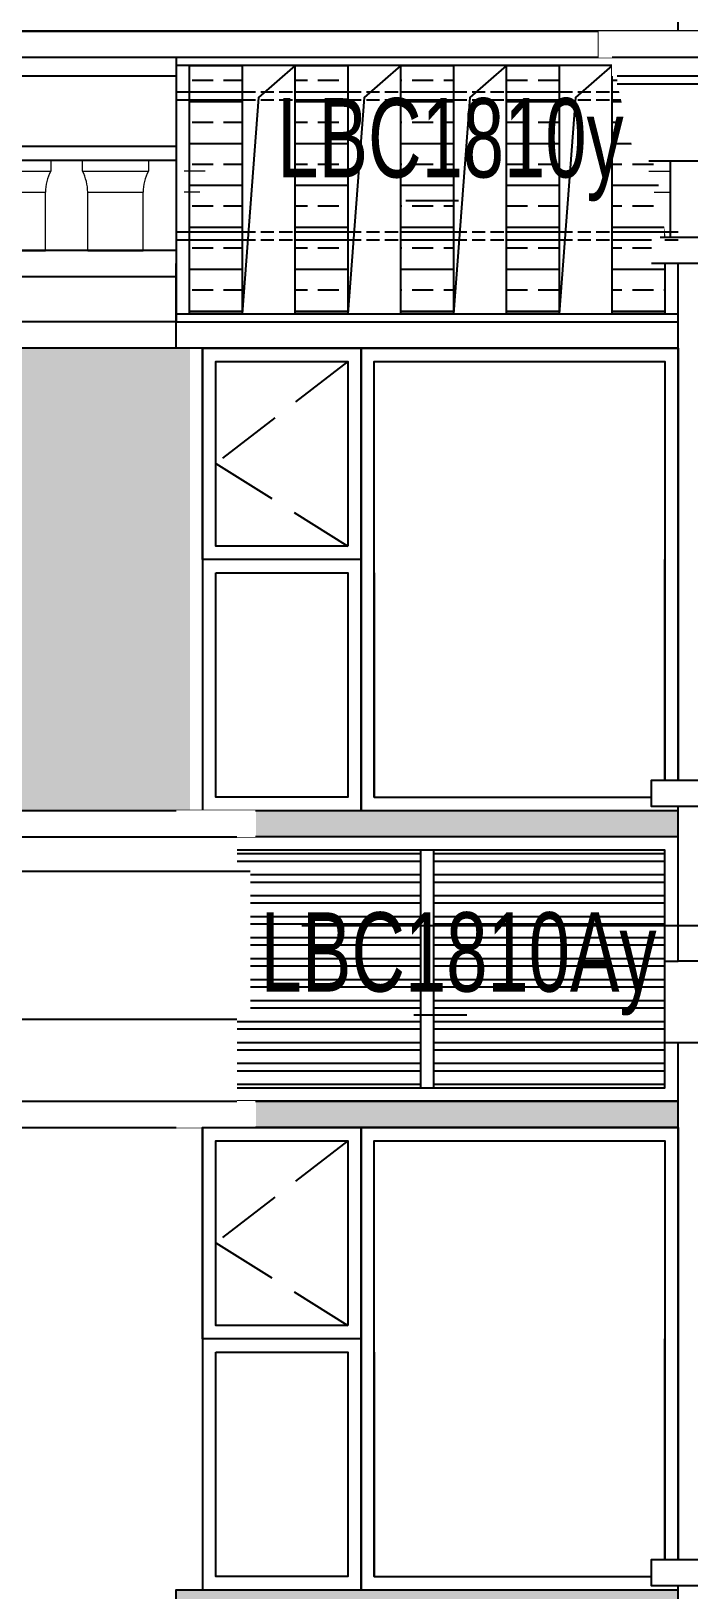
# Model space of a CAD drawing. Extents: x -12446 to 284554, y -295110 to 165007.
# Drawn here: x 78649 to 81139, y -216619 to -210719 of the extents above; entities that cross this region are included whole.
import ezdxf
from ezdxf.enums import TextEntityAlignment as Align

# ---------------------------------------------------------------- set-up
doc = ezdxf.new("R2010")
doc.units = 0
doc.header["$LTSCALE"] = 1000
for name, pattern in [('AX-14-E$0$AX-85-M02$0$DASH', [0.35, 0.25, -0.1]), ('AX-14-E$0$DASH', [0.35, 0.25, -0.1]), ('AX-14-E$0$DOTE', [2.42, 2, -0.2, 0.02, -0.2])]:
    doc.linetypes.add(name, pattern=pattern)
doc.layers.get('0').update_dxf_attribs({"linetype": 'CONTINUOUS'})
doc.layers.get('Defpoints').update_dxf_attribs({"linetype": 'CONTINUOUS'})
for name, color, linetype in [('A-Anno-Note', 241, 'CONTINUOUS'), ('AX-14-comp-tc$0$AX-T-LMCZ-Z$0$AX-13-E01-E03$0$A-Detl-Patt', 8, 'CONTINUOUS'), ('AX-14-comp-tc$0$灰褐色真石漆', 15, 'CONTINUOUS'), ('AX-14-E$0$A-Detl-Fine', 152, 'CONTINUOUS'), ('AX-14-E$0$A-Detl-Medm', 40, 'CONTINUOUS'), ('AX-14-E$0$A-Detl-Patt', 8, 'CONTINUOUS'), ('AX-14-E$0$A-Detl-Thin', 131, 'CONTINUOUS'), ('AX-14-E$0$A-Wind-Iden', 11, 'CONTINUOUS')]:
    doc.layers.add(name, color=color, linetype=linetype)
doc.layers.add('AX-14-E$0$A-Grid', color=222, linetype='AX-14-E$0$DOTE', plot=False)
doc.layers.add('AX-14-E$0$GASK', color=7, linetype='CONTINUOUS', lineweight=9)
doc.styles.add('AX-14-E$0$_TCH_DIM', font='JZFZ_ENA', dxfattribs={"width": 0.7, "bigfont": 'JZFZ_CNB'})
pattern_1 = [(180, (-103819.7, -244005.48), (-1e-14, -158.75), []), (180, (-103899.07, -243926.1), (-1e-14, -158.75), [79.375, -39.6875])]

# ---------------------------------------------------------------- blocks, each defined once
blk = doc.blocks.new('AX-14-E$0$A$C7DED0338')
at = {"layer": 'AX-14-E$0$A-Detl-Patt'}
h = blk.add_hatch(dxfattribs=at)
h.set_pattern_fill('STEEL', color=256, scale=50, angle=135)
h.set_pattern_definition([(180, (-2388.15, -342499.556), (-7e-15, -79.375), []), (180, (-2416.21, -342527.62), (-7e-15, -79.375), [])])
h.paths.add_polyline_path([(21000, 1050), (21825, 1050), (21825, 150), (21000, 150)])
h.paths.add_polyline_path([(22750, 865), (22750, 765), (22750, 150), (21875, 150), (21875, 1050), (22750, 1050)])
at = {"layer": 'AX-14-E$0$A-Detl-Fine'}
for points in [[(21550, 2200), (21050, 2200), (21050, 2900), (21550, 2900)], [(21050, 2100), (21550, 2100), (21550, 1250), (21050, 1250)], [(21875, 1050), (21825, 1050), (21825, 150), (21875, 150)]]:
    blk.add_lwpolyline(points, close=True, dxfattribs=at)
for points in [[(21650, 1250), (21650, 2900), (22750, 2900), (22750, 1250)], [(21650, 2100), (21650, 1250), (22750, 1250), (22750, 2150)], [(22750, 690), (22750, 1050), (21000, 1050), (21000, 150), (22750, 150), (22750, 690)]]:
    blk.add_lwpolyline(points, dxfattribs=at)
at = {"layer": 'AX-14-E$0$A-Detl-Patt', "linetype": 'AX-14-E$0$AX-85-M02$0$DASH'}
blk.add_lwpolyline([(21550, 2900), (21050, 2513.7), (21550, 2200)], dxfattribs=at)
at = {"layer": 'AX-14-E$0$A-Detl-Thin'}
for p, q in [((22800, 865), (22800, 3270)), ((21000, 2950), (21000, 1200)), ((20950, 1100), (20950, 100)), ((26700, 630), (22800, 630)), ((22800, 0), (22800, 320)), ((22800, 100), (20950, 100)), ((21000, 0), (22800, 0))]:
    blk.add_line(p, q, dxfattribs=at)
for points in [[(21600, 2150), (21000, 2150), (21000, 2950), (21600, 2950)], [(21600, 2150), (21600, 1200)]]:
    blk.add_lwpolyline(points, close=True, dxfattribs=at)
for points in [[(21600, 2150), (21600, 2950), (22200, 2950)], [(22200, 2950), (22800, 2950), (22800, 1315)], [(21600, 2150), (21000, 2150), (21000, 1200), (22800, 1200), (22800, 2200)], [(21600, 2150), (21000, 2150)], [(22800, 1100), (20900, 1100), (20900, 1200), (22800, 1200)], [(22800, 0), (20900, 0), (20900, 100), (22800, 100)]]:
    blk.add_lwpolyline(points, dxfattribs=at)
blk.add_wipeout([(26800, 1215), (22700, 1215), (22700, 1315), (26800, 1315)]).dxf.layer = 'AX-14-E$0$A-Detl-Thin'
blk.add_line((26700, 1215), (22800, 1215), dxfattribs=at)
blk.add_lwpolyline([(26700, 320), (22750, 320), (22750, 630), (22800, 630), (22800, 1215), (22700, 1215), (22700, 1315), (22879.8, 1315), (22879.8, 1365)], dxfattribs=at)
blk = doc.blocks.new('AX-14-E$0$15656566')
blk.add_wipeout([(123419.5, -266493.9), (115019.5, -266493.9), (115019.5, -266593.9), (115089.5, -266593.9), (115089.5, -266723.9), (115039.5, -266723.9), (115039.5, -267283.9), (115089.5, -267283.9), (115089.5, -267593.9), (115019.5, -267593.9), (115019.5, -267693.9), (123419.5, -267693.9), (123419.5, -267593.9), (123349.5, -267593.9), (123349.5, -267283.9), (123399.5, -267283.9), (123399.5, -266723.9), (123349.5, -266723.9), (123349.5, -266593.9), (123419.5, -266593.9), (123419.5, -266493.9), (123119.5, -266493.9)]).dxf.layer = 'AX-14-E$0$A-Detl-Medm'
at = {"layer": 'AX-14-E$0$A-Detl-Medm'}
for p, q in [((115319.5, -266493.9), (123119.5, -266493.9)), ((121869.5, -266594), (123349.5, -266594)), ((121869.5, -266723.9), (123399.5, -266723.9)), ((121869.5, -267283.9), (123349.5, -267283.9)), ((115089.5, -267593.9), (123349.5, -267593.9)), ((115019.5, -267693.9), (123119.5, -267693.9))]:
    blk.add_line(p, q, dxfattribs=at)
blk = doc.blocks.new('AX-14-E$0$饰线GRC造型块02')
blk.add_line((105, -340), (-105, -340))
at = {"layer": 'AX-14-E$0$GASK'}
for p, q in [((125, -40), (-125, -40)), ((-105, -340), (-105, -120)), ((105, -120), (-105, -120)), ((105, -340), (105, -120))]:
    blk.add_line(p, q, dxfattribs=at)
blk.add_lwpolyline([(105, -120, -0.123106), (125, -40), (125, 0), (-125, 0), (-125, -40, -0.123106), (-105, -120)], format="xyb", dxfattribs=at)
blk = doc.blocks.new('AX-14-E$0$A$C1DD741FE')
at = {"layer": 'AX-14-E$0$A-Detl-Medm'}
for p, q in [((23150, 1500), (11550, 1500)), ((22850, 1400), (11850, 1400)), ((22900, 1330), (17950, 1330)), ((22850, 1330), (20050, 1330)), ((21250, 1010), (20050, 1010)), ((23080, 670), (17950, 670)), ((23150, 570), (17950, 570)), ((23150, 400), (11550, 400)), ((23150, 300), (11550, 300))]:
    blk.add_line(p, q, dxfattribs=at)
at = {"layer": 'AX-14-E$0$A-Detl-Thin'}
blk.add_line((12877.5, 1500), (23150, 1500), dxfattribs=at)
at = {"layer": 'AX-14-E$0$A-Detl-Thin', "color": 1}
blk.add_lwpolyline([(31250, 620.3), (23050, 620.3), (23050, 720), (23102.6, 720), (23074.9, 931), (23060, 969.8), (23060, 1009.6), (22989.1, 1009.6), (22920, 1300), (22920, 1330), (22900, 1330), (22900, 1400), (22850, 1400), (22850, 1500), (23229.8, 1500)], dxfattribs=at)
at = {"layer": 'AX-14-E$0$A-Detl-Thin'}
blk.add_lwpolyline([(23229.8, 1500), (22850, 1500), (22850, 1400), (22900, 1400), (22900, 1330), (22920, 1330), (22920, 1299.8), (22989.1, 1009.6), (23060, 1009.6), (23060, 969.8), (23074.9, 931), (23080, 889.8), (23102.6, 720), (23050, 720), (23050, 620)], dxfattribs=at)
at = {"xscale": -1}
for p in [(20650, 1010), (21020, 1010)]:
    blk.add_blockref('AX-14-E$0$饰线GRC造型块02', p, dxfattribs=at)
blk.add_wipeout([(23150, 1400), (21250, 1400), (21250, 400), (23150, 400)]).dxf.layer = 'AX-14-E$0$A-Detl-Thin'
at = {"layer": 'AX-14-E$0$A-Detl-Fine'}
h = blk.add_hatch(dxfattribs=at)
h.set_pattern_fill('ANSI33', color=13, scale=50, angle=135, style=0)
h.set_pattern_definition(pattern_1)
h.paths.add_polyline_path([(21300, 1370), (21500, 1370), (21500, 430), (21300, 430)])
h = blk.add_hatch(dxfattribs=at)
h.set_pattern_fill('ANSI33', color=13, scale=50, angle=135, style=0)
h.set_pattern_definition(pattern_1)
h.paths.add_polyline_path([(21700, 1370), (21900, 1370), (21900, 430), (21700, 430)])
h = blk.add_hatch(dxfattribs=at)
h.set_pattern_fill('ANSI33', color=13, scale=50, angle=135, style=0)
h.set_pattern_definition(pattern_1)
h.paths.add_polyline_path([(22100, 1370), (22300, 1370), (22300, 430), (22100, 430)])
h = blk.add_hatch(dxfattribs=at)
h.set_pattern_fill('ANSI33', color=13, scale=50, angle=135, style=0)
h.set_pattern_definition(pattern_1)
h.paths.add_polyline_path([(22500, 1370), (22700, 1370), (22700, 430), (22500, 430)])
h = blk.add_hatch(dxfattribs=at)
h.set_pattern_fill('ANSI33', color=13, scale=50, angle=135, style=0)
h.set_pattern_definition(pattern_1)
h.paths.add_polyline_path([(22900, 1370), (23100, 1370), (23100, 430), (22900, 430)])
for points in [[(21300, 1370), (21500, 1370), (21500, 430), (21300, 430)], [(21700, 1370), (21900, 1370), (21900, 430), (21700, 430)], [(22100, 1370), (22300, 1370), (22300, 430), (22100, 430)], [(22500, 1370), (22700, 1370), (22700, 430), (22500, 430)], [(22900, 1370), (23100, 1370), (23100, 430), (22900, 430)]]:
    blk.add_lwpolyline(points, close=True, dxfattribs=at)
for points in [[(21700, 1370), (21561.5, 1249.5), (21500, 430)], [(22100, 1370), (21961.5, 1249.5), (21900, 430)], [(22500, 1370), (22361.5, 1249.5), (22300, 430)], [(22900, 1370), (22761.5, 1249.5), (22700, 430)]]:
    blk.add_lwpolyline(points, dxfattribs=at)
at = {"layer": 'AX-14-E$0$A-Detl-Medm'}
blk.add_line((21250, 300), (21250, 620), dxfattribs=at)
at = {"layer": 'AX-14-E$0$A-Detl-Patt', "ltscale": 0.2}
for p, q in [((23150, 1370), (21250, 1370)), ((21250, 1370), (21250, 430)), ((23150, 430), (23150, 1370)), ((21300, 1270), (21500, 1270)), ((21300, 1240), (21500, 1240)), ((21700, 1270), (21900, 1270)), ((21700, 1240), (21900, 1240)), ((22100, 1270), (22300, 1270)), ((22100, 1240), (22300, 1240)), ((22500, 1270), (22700, 1270)), ((22500, 1240), (22700, 1240)), ((22900, 1270), (23100, 1270)), ((22900, 1240), (23100, 1240)), ((21300, 740), (21500, 740)), ((21300, 710), (21500, 710)), ((21700, 740), (21900, 740)), ((21700, 710), (21900, 710)), ((22100, 740), (22300, 740)), ((22100, 710), (22300, 710)), ((22500, 740), (22700, 740)), ((22500, 710), (22700, 710)), ((22900, 740), (23100, 740)), ((22900, 710), (23100, 710)), ((21250, 430), (23150, 430))]:
    blk.add_line(p, q, dxfattribs=at)
at = {"layer": 'AX-14-E$0$A-Detl-Patt', "linetype": 'AX-14-E$0$DASH', "ltscale": 0.2}
for p, q in [((21250, 1270), (21300, 1270)), ((21250, 1240), (21300, 1240)), ((21500, 1270), (21700, 1270)), ((21500, 1240), (21700, 1240)), ((21900, 1270), (22100, 1270)), ((21900, 1240), (22100, 1240)), ((22300, 1270), (22500, 1270)), ((22300, 1240), (22500, 1240)), ((22700, 1270), (22900, 1270)), ((22700, 1240), (22900, 1240)), ((23100, 1270), (23150, 1270)), ((23100, 1240), (23150, 1240)), ((21250, 740), (21300, 740)), ((21250, 710), (21300, 710)), ((21500, 740), (21700, 740)), ((21500, 710), (21700, 710)), ((21900, 740), (22100, 740)), ((21900, 710), (22100, 710)), ((22300, 740), (22500, 740)), ((22300, 710), (22500, 710)), ((22700, 740), (22900, 740)), ((22700, 710), (22900, 710))]:
    blk.add_line(p, q, dxfattribs=at)
at = {"layer": 'AX-14-E$0$A-Detl-Patt', "ltscale": 0.2}
blk.add_lwpolyline([(23150, 1400), (21250, 1400), (21250, 400), (23150, 400)], close=True, dxfattribs=at)
at = {"layer": 'AX-14-E$0$A-Detl-Thin'}
for p, q in [((23150, 1300), (23150, 1370)), ((21250, 720), (21250, 430))]:
    blk.add_line(p, q, dxfattribs=at)
at = {"layer": 'AX-14-E$0$GASK', "color": 8}
for p, q in [((21360, 970.3), (21280, 970.3)), ((21340, 890.1), (21280, 890.1))]:
    blk.add_line(p, q, dxfattribs=at)
blk.add_wipeout([(34700, 1500), (34700, 1400), (34650, 1400), (34650, 1300), (34600, 1300), (34450, 670), (34400, 670), (34400, 400), (34450, 400), (34450, 300), (31200, 300), (31200, 400), (31250, 400), (31250, 620), (23050, 620), (23050, 720), (23102.6, 720), (23074.9, 931), (23060, 969.8), (23060, 1009.6), (22989.1, 1009.6), (22920, 1300), (22920, 1330), (22900, 1330), (22900, 1400), (22850, 1400), (22850, 1500), (23229.8, 1500), (23229.8, 1550), (26970.2, 1550), (26970.2, 1500), (27050, 1500), (27050, 1550), (30870.2, 1550), (30870.2, 1500)]).dxf.layer = 'AX-14-E$0$A-Detl-Medm'
at = {"layer": 'AX-14-E$0$A-Detl-Medm'}
for p, q in [((31000, 1400), (22900, 1400)), ((31000, 1330), (22920, 1330)), ((31050, 1300), (22920, 1300)), ((23040, 1009.6), (27160, 1009.6)), ((23120, 1009.6), (23120, 720.3)), ((23082.7, 720.3), (27122.7, 720.3)), ((27350, 620.3), (23050.1, 620.3)), ((23150, 300), (23150, 569.8))]:
    blk.add_line(p, q, dxfattribs=at)
at = {"layer": 'AX-14-E$0$A-Detl-Patt', "linetype": 'AX-14-E$0$DASH', "ltscale": 0.2}
for p, q in [((23100, 740), (23150, 740)), ((23100, 710), (23150, 710))]:
    blk.add_line(p, q, dxfattribs=at)
at = {"layer": 'AX-14-E$0$A-Detl-Thin'}
blk.add_line((23150, 300), (23150, 569.8), dxfattribs=at)
at = {"layer": 'AX-14-E$0$GASK', "color": 8}
for p, q in [((23040, 970.3), (23120, 970.3)), ((23060, 890.1), (23120, 890.1))]:
    blk.add_line(p, q, dxfattribs=at)
blk = doc.blocks.new('AX-14-E$0$sreherhehrheg')
at = {"layer": 'AX-14-E$0$A-Detl-Thin'}
blk.add_line((166961.3, 244102.7), (166961.3, 246172.7), dxfattribs=at)
blk = doc.blocks.new('AX-14-comp-tc')
at = {"layer": 'AX-14-comp-tc$0$AX-T-LMCZ-Z$0$AX-13-E01-E03$0$A-Detl-Patt'}
h = blk.add_hatch(dxfattribs=at)
h.set_pattern_fill('CROSS', color=256, scale=30)
h.set_pattern_definition([(0, (-86013.83, -432595.72), (47.625, 47.625), [23.8125, -71.4375]), (90, (-86001.926, -432607.63), (-47.625, 47.625), [23.8125, -71.4375])])
h.paths.add_polyline_path([(79347.5, -220091.9), (80947.5, -220091.9), (80947.5, -220191.9), (79347.5, -220191.9)])
h.paths.add_polyline_path([(79347.5, -221191.9), (80947.5, -221191.9), (80947.5, -221291.9), (79347.5, -221291.9)])
h.paths.add_polyline_path([(70945.7, -220091.9), (69347.5, -220091.9), (69347.5, -220191.9), (70945.7, -220191.9)])
h.paths.add_polyline_path([(70945.7, -221291.9), (69347.5, -221291.9), (69347.5, -221191.9), (70945.7, -221191.9)])
h = blk.add_hatch(dxfattribs=at)
h.set_pattern_fill('CROSS', color=256, scale=30)
h.set_pattern_definition([(0, (-86013.83, -435545.72), (47.625, 47.625), [23.8125, -71.4375]), (90, (-86001.926, -435557.63), (-47.625, 47.625), [23.8125, -71.4375])])
h.paths.add_polyline_path([(79045.7, -223041.9), (80947.5, -223041.9), (80947.5, -223141.9), (79045.7, -223141.9)])
h.paths.add_polyline_path([(79045.7, -224141.9), (80947.5, -224141.9), (80947.5, -224241.9), (79045.7, -224241.9)])
h.paths.add_polyline_path([(71245.7, -223041.9), (69347.5, -223041.9), (69347.5, -223141.9), (71245.7, -223141.9)])
h.paths.add_polyline_path([(71245.7, -224241.9), (69347.5, -224241.9), (69347.5, -224141.9), (71245.7, -224141.9)])
at = {"layer": 'AX-14-comp-tc$0$灰褐色真石漆'}
h = blk.add_hatch(dxfattribs=at)
h.set_pattern_fill('离散材料', color=256, scale=50)
h.set_pattern_definition([(0, (-85797.83, -432451.72), (132, 228), [12, -201, 9, -87, 18, -213]), (10, (-85854.83, -432328.72), (80.67614, 285.34428), [21, -51, 27, -159, 15, -198]), (20, (-85884.83, -432424.72), (133.47095, 220.97625), [24, -165, 21, -123, 15, -96]), (30, (-85797.83, -432442.72), (-21.96926, 254.05187), [15, -99, 12, -147, 9, -195]), (40, (-85881.83, -432376.72), (33.83592, 216.370355), [12, -132, 9, -84, 24, -153]), (50, (-85836.83, -432484.72), (-80.24786, 235.7335), [6, -111, 15, -183, 18, -93]), (60, (-85827.83, -432463.72), (-99.47303, 223.70766), [15, -123, 6, -144, 12, -111]), (70, (-85860.83, -432499.72), (-109.89227, 215.58685), [9, -57, 18, -96, 12, -132]), (80, (-85845.83, -432322.72), (-208.56534, 164.71945), [21, -132, 9, -156, 18, -147]), (90, (-85827.83, -432451.72), (-264, 111), [18, -93, 12, -183, 6, -186]), (100, (-85875.83, -432358.72), (-247.97146, 145.1453), [21, -117, 18, -96, 21, -219]), (110, (-85896.83, -432529.72), (-240.44034, 81.69114), [24, -78, 12, -159, 18, -174]), (120, (-85977.83, -432493.72), (-286.64994, 28.49227), [15, -201, 18, -93, 21, -123]), (130, (-85911.83, -432559.72), (-279.10777, 71.26608), [9, -66, 12, -129, 24, -168]), (140, (-86001.83, -432319.72), (-220.59685, -34.20569), [18, -108, 21, -93, 12, -126]), (150, (-85752.83, -432577.72), (-204.82497, -120.76726), [12, -84, 24, -186, 21, -171]), (160, (-85950.83, -432409.72), (-237.90107, -162.42869), [18, -126, 15, -114, 12, -183]), (170, (-85932.83, -432481.72), (-215.64405, -169.12317), [27, -99, 18, -135, 24, -132])])
h.paths.add_polyline_path([(74537.5, -218341.9), (74537.5, -220091.9), (75757.5, -220091.9), (75757.5, -218341.9), (75584.2, -218341.9), (75557, -218341.9), (74737.9, -218341.9), (74710.7, -218341.9)])
edge = h.paths.add_edge_path()
edge.add_line((71197.5, -218341.9), (71197.5, -220091.9))
edge.add_line((71197.5, -220091.9), (72497.5, -220091.9))
edge.add_line((72497.5, -220091.9), (72497.5, -218341.9))
edge.add_line((72497.5, -218341.9), (71197.5, -218341.9))
edge.add_line((77857.5, -218341.9), (77857.5, -220091.9))
edge.add_line((77857.5, -220091.9), (79097.5, -220091.9))
edge.add_line((79097.5, -220091.9), (79097.5, -218341.9))
edge.add_line((79097.5, -218341.9), (77857.5, -218341.9))
blk = doc.blocks.new('AX-14-E$0$JB-WIDR-TAG')
at = {"layer": 'Defpoints'}
blk.add_line((-1.694, -2.375), (0.306, -2.375), dxfattribs=at)
at = {"style": 'AX-14-E$0$_TCH_DIM', "width": 0.7}
blk.add_attdef('WD_TAG', text='', height=3, dxfattribs=at).set_placement((0, 0), align=Align.MIDDLE_CENTER)
blk = doc.blocks.new('AX-14-E$0$wegwgewhrejsr')
at = {"layer": 'AX-14-E$0$A-Wind-Iden', "xscale": 100, "yscale": 100, "zscale": 100, "rotation": 3.415094585006376e-08}
for p, values in [((166096.5, 197350.3), {'WD_TAG': 'LBC1810y'}), ((166127.3, 194268.5), {'WD_TAG': 'LBC1810Ay'})]:
    blk.add_blockref('AX-14-E$0$JB-WIDR-TAG', p, dxfattribs=at).add_auto_attribs(values)
blk = doc.blocks.new('AX-14-E')
at = {"layer": 'AX-14-E$0$A-Grid'}
for p, q in [((55473.5, -211154.4), (94520.7, -211154.4)), ((55473.5, -214104.4), (94520.7, -214104.4))]:
    blk.add_line(p, q, dxfattribs=at)
at = {"layer": 'AX-14-E$0$A-Detl-Thin'}
blk.add_blockref('AX-14-E$0$A$C7DED0338', (58298.5, -214869.4), dxfattribs=at)
at = {"layer": 'AX-14-E$0$A-Detl-Medm'}
blk.add_blockref('AX-14-E$0$15656566', (-43921, 52824.5), dxfattribs=at)
at = {"layer": 'AX-14-E$0$A-Detl-Thin'}
blk.add_blockref('AX-14-E$0$A$C1DD741FE', (57948.5, -212219.4), dxfattribs=at)
at = {"layer": 'AX-14-E$0$A-Detl-Thin', "color": 1}
blk.add_blockref('AX-14-E$0$sreherhehrheg', (-85862.8, -454822.1), dxfattribs=at)
at = {"layer": 'AX-14-E$0$A-Detl-Thin'}
blk.add_blockref('AX-14-E$0$A$C1DD741FE', (57948.5, -212219.4), dxfattribs=at)
blk.add_blockref('AX-14-E$0$wegwgewhrejsr', (-85859.7, -408473.3), dxfattribs=at)
blk.add_blockref('AX-14-E$0$A$C7DED0338', (58298.5, -217819.4), dxfattribs=at)
blk.add_blockref('AX-14-comp-tc', (152.8, 6422.5), dxfattribs=at)

msp = doc.modelspace()

# ---------------------------------------------------------------- block references
at = {"layer": 'A-Anno-Note'}
msp.add_blockref('AX-14-E', (0, 0), dxfattribs=at)

doc.saveas('drawing.dxf')
